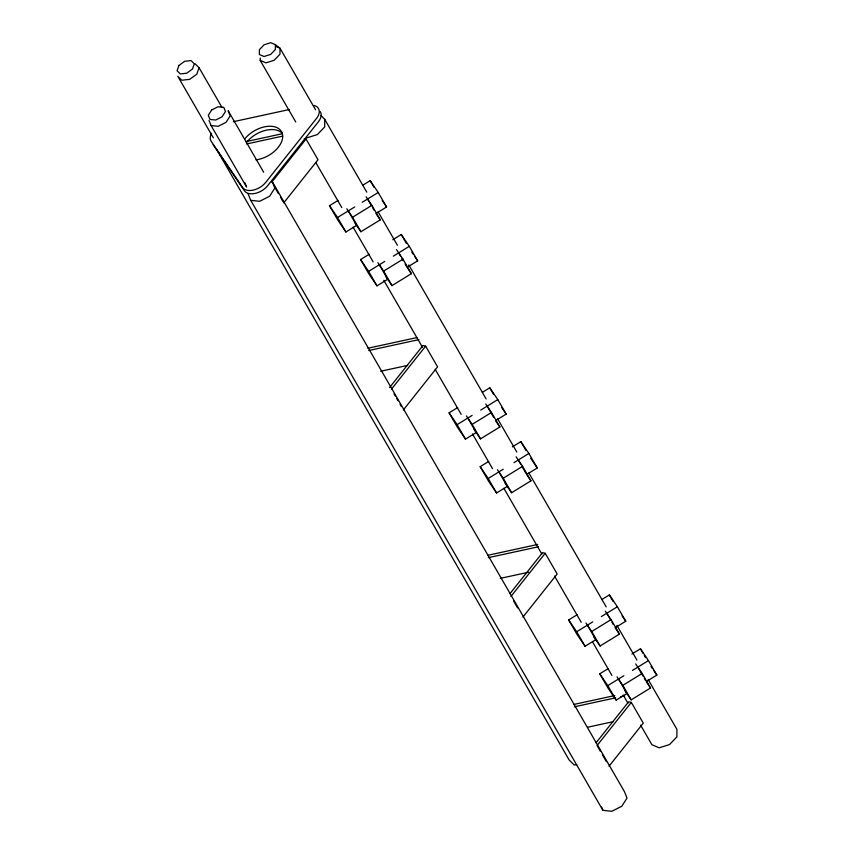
<?xml version="1.0" encoding="UTF-8"?>
<svg xmlns="http://www.w3.org/2000/svg" width="854" height="854" viewBox="0 0 854 854"><rect width="100%" height="100%" fill="white"/><g stroke="black" fill="none" stroke-linecap="round" stroke-linejoin="round"><path stroke-width="1.28" d="M295.74 121.973L260.203 60.431L260.224 58.029M275.404 44.664L275.372 49.511L270.654 54.421L264.025 56.503L259.36 54.539L259.392 49.681L264.099 44.782L270.739 42.7L275.404 44.664L280.016 48.23L315.553 109.782M321.061 115.536L324.744 119.379L324.691 126.936L317.346 134.569L307.013 137.804M195.043 63.751L199.046 67.69L196.826 74.159L189.684 79.347L181.795 80.223L177.792 76.284L213.329 137.825M271.796 182.126L306.042 139.021L317.998 159.741L283.763 202.846M389.552 387.577L422.976 345.496L425.634 346.158L437.59 366.868L403.344 409.973M391.388 389.253L425.634 346.158M509.955 593.669L542.568 552.623L545.215 553.285L557.171 573.995L522.926 617.1M510.97 596.391L545.215 553.285M596.049 742.809L628.661 701.753L631.319 702.415L643.275 723.124L609.03 766.23M631.319 702.415L597.074 745.521L600.394 751.274M348.24 210.917L356.609 225.413L345.902 232L337.874 220.193L329.505 205.697L338.077 200.434M362.747 185.243L370.188 180.664L378.215 192.47L386.584 206.978L375.963 213.511L380.265 219.852L360.922 231.754L355.147 223.268M329.505 205.697L337.533 217.503L354.688 206.946M362.213 202.323L378.215 192.47M346.777 208.771L352.553 217.258L371.896 205.344L380.265 219.852M379.336 264.772L387.705 279.269L376.998 285.855L368.971 274.049L360.601 259.552L369.163 254.278M392.776 239.75L401.273 234.519L409.301 246.326L417.67 260.822L407.048 267.366L405.116 264.014M360.601 259.552L368.629 271.358L384.706 261.463M393.31 256.168L409.301 246.326M377.874 262.626L383.638 271.102L402.992 259.2L411.361 273.696L392.007 285.61L385.517 276.045M467.821 418.044L476.201 432.54L465.494 439.137L457.466 427.331L449.087 412.824L457.659 407.561M482.339 392.37L489.769 387.801L497.797 399.608L506.166 414.105L495.544 420.638L499.857 426.979L480.503 438.881L474.013 429.327M449.087 412.824L457.114 424.63L472.123 415.396M480.727 410.112L497.797 399.608M466.369 415.898L472.134 424.385L491.477 412.471L499.857 426.979M498.917 471.899L507.287 486.396L496.58 492.982L488.552 481.176L480.183 466.679L488.755 461.406M512.368 446.877L520.865 441.646L528.893 453.453L537.262 467.96L526.64 474.493L530.942 480.834L511.599 492.737L505.098 483.183M480.183 466.679L488.21 478.486L503.219 469.252M513.969 462.644L528.893 453.453M497.455 469.753L503.23 478.24L522.573 466.327L530.942 480.834M587.413 625.171L595.782 639.678L585.075 646.264L577.048 634.458L568.679 619.951L577.24 614.688M601.921 599.497L609.361 594.928L617.378 606.735L625.758 621.232L615.126 627.765L619.438 634.106L600.095 646.008L593.594 636.454M568.679 619.951L576.706 631.757L592.783 621.861M601.387 616.577L617.378 606.735M585.951 623.025L591.715 631.512L611.069 619.609L619.438 634.106M618.499 679.026L626.879 693.523L616.172 700.109L608.144 688.313L599.775 673.806L608.336 668.543M631.949 654.004L640.447 648.773L648.474 660.58L656.843 675.087L646.222 681.62M599.775 673.806L607.792 685.613L623.879 675.717M632.472 670.433L648.474 660.58M617.047 676.88L622.812 685.367L642.155 673.454L650.534 687.961L631.181 699.864L624.69 690.31M233.345 121.695L289.389 109.515M245.738 141.679L281.788 133.843M246.571 143.963L282.631 136.128M367.903 348.251L416.827 337.608M368.736 350.535L418.951 339.614M380.692 371.244L407.732 365.373M487.485 555.378L537.7 544.457M488.317 557.662L538.532 546.752M500.284 578.371L528.605 572.223M573.589 704.507L614.795 695.551M574.422 706.792L615.627 697.835M620.773 696.725L624.637 695.882M587.669 727.224L613.418 721.63M576.706 764.725L574.219 765.003L569.17 760.017L216.991 150.026M209.006 120.425L211.087 125.549L218.154 126.328L226.075 122.293L230.206 115.824L228.135 110.7L263.662 172.241M250.734 200.338L259.648 201.309L269.64 196.228L274.849 188.061L272.223 181.592L624.413 791.594L627.028 798.052L621.819 806.219L611.827 811.3L602.913 810.329L250.734 200.338L248.108 193.869M304.28 138.583L306.042 139.021M276.557 46.778L280.016 48.23L279.973 54.229L274.155 60.282L265.968 62.844L260.203 60.431M382.208 200.53L386.584 206.978M411.841 252.24L413.293 254.385M414.756 256.531L417.67 260.822M366.131 196.868L371.896 205.344M396.491 249.646L402.992 259.2M407.774 268.423L411.361 273.696M501.789 407.657L506.166 414.105M530.697 458.299L537.262 467.96M485.712 403.995L491.477 412.471M516.072 456.773L522.573 466.327M622.107 615.862L625.758 621.232M651.004 666.494L652.467 668.639M653.929 670.796L656.843 675.087M605.305 611.122L611.069 619.609M635.664 663.9L642.155 673.454M646.937 682.677L650.534 687.961M213.137 144.71L244.457 190.784A14.657 9.042 -30 0 0 267.58 185.756L318.361 121.834A14.657 9.042 -30 0 0 320.186 111.511M370.188 180.664L374.052 187.357M401.273 234.519L406.429 243.443M489.769 387.801L493.633 394.484M520.865 441.646L526.011 450.57M609.361 594.928L613.225 601.622M640.447 648.773L643.019 653.235M644.311 655.466L645.603 657.697M324.744 119.379L366.761 192.161M378.098 211.803L397.441 245.301M408.778 264.943L486.15 398.957M497.498 418.599L516.841 452.097M528.839 472.892L606.212 606.906M616.887 625.395L636.903 660.057M648.239 679.688L676.923 729.369L676.87 736.927L669.525 744.56L659.192 747.794L651.933 744.741L640.585 725.11M367.594 199.014L371.447 205.707M372.739 207.938L374.031 210.169M398.679 252.869L400.611 256.211M401.903 258.442L403.184 260.673M487.175 406.141L493.612 417.296M518.271 459.996L520.844 464.459M522.125 466.69L525.989 473.372M606.756 613.268L610.621 619.961M611.912 622.192L613.204 624.423M637.853 667.123L643.009 676.048M644.29 678.279L645.581 680.51M352.553 217.258L360.922 231.754M383.638 271.102L392.007 285.61M472.134 424.385L480.503 438.881M503.23 478.24L511.599 492.737M591.715 631.512L600.095 646.008M622.812 685.367L631.181 699.864M315.756 162.484L341.771 207.533M353.108 227.175L373.123 261.836M383.798 280.315L422.484 347.322M435.156 369.28L461.171 414.329M472.508 433.971L492.512 468.632M503.849 488.274L541.874 554.118M554.545 576.076L581.222 622.288M592.569 641.92L611.912 675.429M623.249 695.071L627.914 703.152M337.533 217.503L345.902 232M368.629 271.358L376.998 285.855M457.114 424.63L465.494 439.137M488.21 478.486L496.58 492.982M576.706 631.757L585.075 646.264M607.792 685.613L616.172 700.109M274.454 186.738L278.447 193.634M280.432 197.093L283.09 201.693M394.046 393.865L395.37 396.16M396.704 398.466L398.028 400.761M400.024 404.22L401.348 406.515M513.628 600.992L517.609 607.899M602.39 754.722L606.372 761.629M199.046 67.69L222.083 107.593M211.087 125.549L246.625 187.101M601.6 807.094L602.913 810.329M244.959 183.002L246.208 186.076M246.657 142.266A23.069 14.24 -30 0 1 282.311 133.395M244.746 138.956A23.069 14.24 -30 0 1 272.191 126.36A23.069 14.24 -30 0 1 281.073 142.896A23.069 14.24 -30 0 1 255.954 159.837M314.058 105.48A14.657 9.042 -30 0 1 316.45 118.514L265.669 182.446A14.657 9.042 -30 0 1 242.547 187.464L211.226 141.39A14.657 9.042 -30 0 1 211.568 133.277M178.881 65.502L177.077 70.733L180.322 73.924L186.706 73.22L192.502 69.014L194.296 63.783L191.05 60.581L184.667 61.296L178.881 65.502M211.632 110.017L208.291 115.258L209.967 119.411L215.699 120.04L222.115 116.774L225.467 111.532L223.78 107.38L218.048 106.75L211.632 110.017"/></g></svg>
